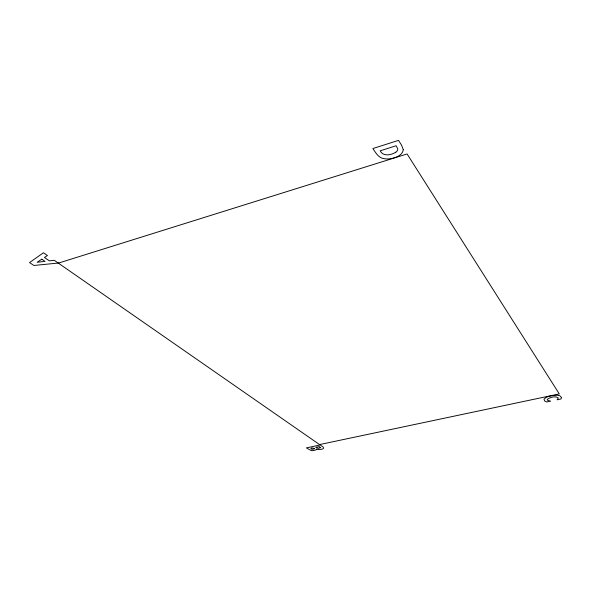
<?xml version="1.0" encoding="UTF-8"?>
<svg xmlns="http://www.w3.org/2000/svg" width="591" height="591" viewBox="0 0 591 591"><rect width="100%" height="100%" fill="white"/><g stroke="black" fill="none" stroke-linecap="round" stroke-linejoin="round"><path stroke-width="0.89" d="M58.243 263.158L407.081 153.963L559.293 393.924L319.546 444.58L54.276 260.291L49.378 260.86L44.458 257.469L47.435 255.534L43.453 252.771L29.55 262.574L33.894 265.477L58.25 263.047M561.45 397.484L560.955 398.999L557.106 399.804L558.347 397.994C555.481 395.615 549.992 397.248 547.266 399.383A4.743 1.699 -8.4 0 0 547.923 400.417L550.642 401.163L546.764 401.969L544.666 400.979L543.971 399.184C546.897 395.822 552.06 395.689 556.212 395.246A7.21 2.586 -8.5 0 1 559.899 395.822L561.45 397.484M403.298 149.737C402.405 155.485 395.852 157.694 390.887 158.661A12.743 7.794 -7 0 1 384.475 158.728C378.713 158.24 375.721 152.847 372.877 148.548L398.519 140.37L401.555 145.157L403.298 149.737M316.407 449.212L315.904 449.891L313.496 450.571A2.918 0.99 -3.1 0 1 311.088 450.505L306.389 447.889L320.211 444.971L323.314 447.188L323.528 448.288A4.063 1.389 -3.3 0 1 322.014 449.16L319.125 449.625L316.407 449.212M320.455 447.675L318.268 448.399L315.816 447.343L319.28 446.619L320.455 447.675M314.382 448.658C311.235 450.859 308.472 446.67 314.227 448.384L314.382 448.658M41.828 259.176L37.107 262.278L45.034 261.37L41.828 259.176M395.822 152.212C391.249 155.093 383.064 156.837 380.176 150.816L396.14 145.748L397.78 148.932A6.841 4.189 -7.2 0 1 395.822 152.212"/></g></svg>
